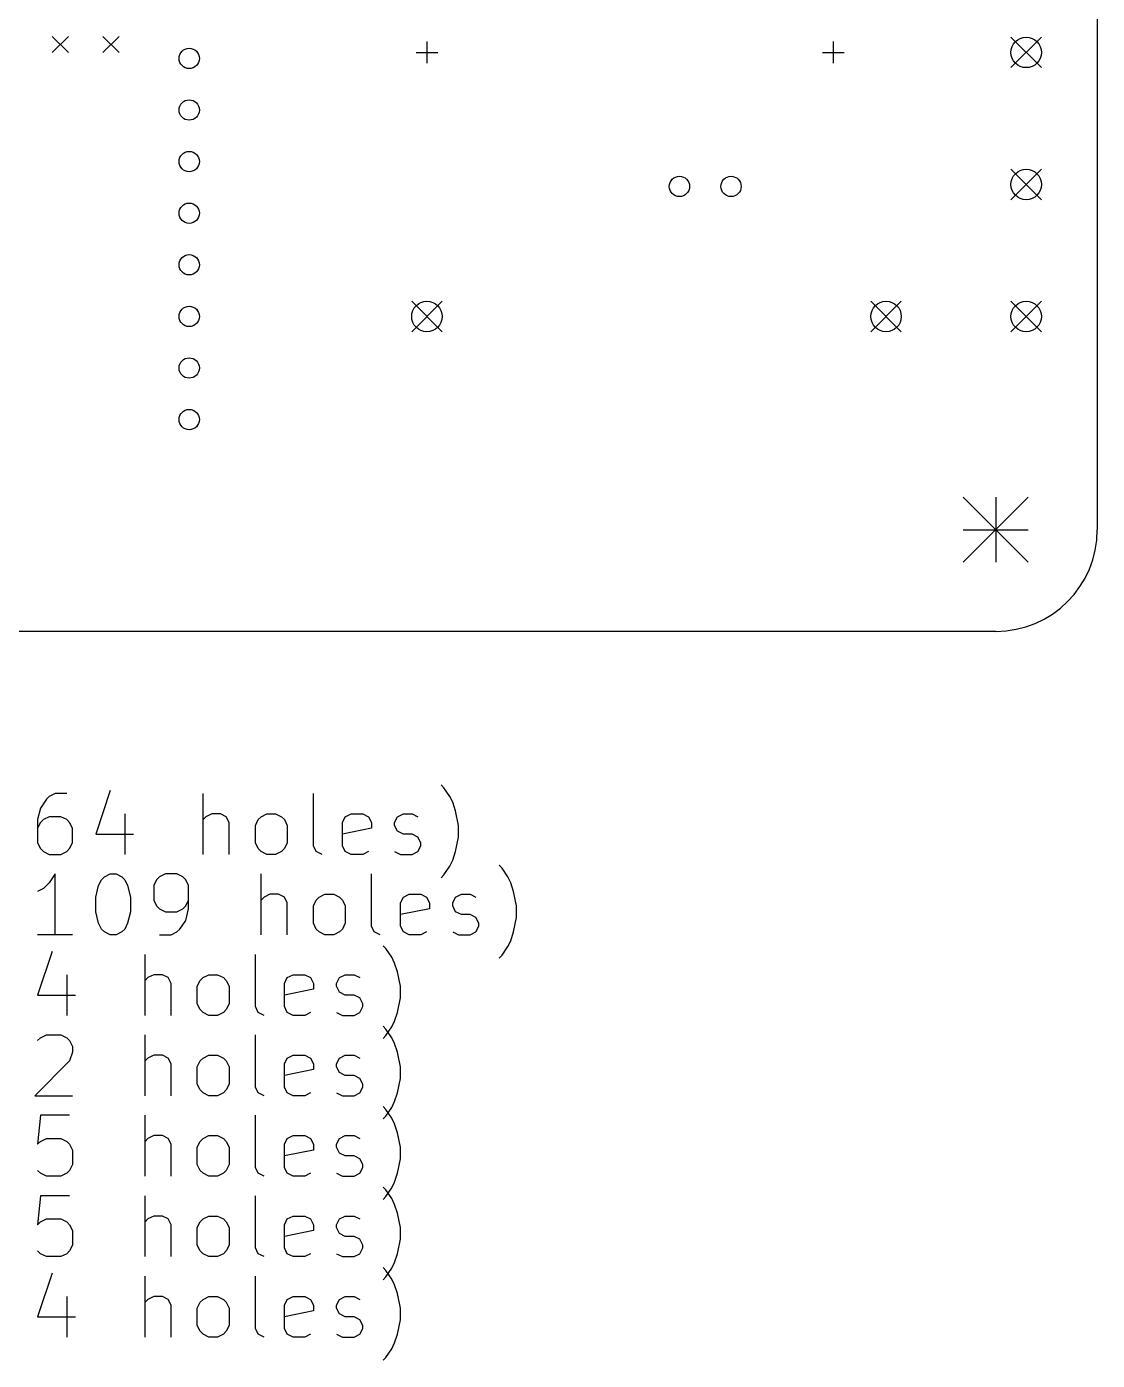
# Model space of a CAD drawing. Extents: x 56 to 159, y -183 to -54.
# Drawn here: x 106.3 to 159, y -182.9 to -117.2 of the extents above; entities that cross this region are included whole.
import ezdxf

# ---------------------------------------------------------------- set-up
doc = ezdxf.new("R2010")
doc.units = 0
doc.layers.add('BLACK', color=7, linetype='CONTINUOUS')

msp = doc.modelspace()

# ---------------------------------------------------------------- linework, layer by layer
at = {"layer": 'BLACK', "linetype": 'CONTINUOUS'}
for p, q in [((159, -58.5), (159, -142)), ((107.55, -117.71), (108.35, -118.51)), ((108.35, -117.71), (107.55, -118.51)), ((110.05, -117.71), (110.85, -118.51)), ((110.85, -117.71), (110.05, -118.51)), ((126, -117.967), (126, -119.033)), ((146, -117.967), (146, -119.033)), ((154.75, -117.75), (156.25, -119.25)), ((156.25, -117.75), (154.75, -119.25)), ((125.467, -118.5), (126.533, -118.5)), ((145.467, -118.5), (146.533, -118.5)), ((154.75, -124.25), (156.25, -125.75)), ((156.25, -124.25), (154.75, -125.75)), ((125.25, -130.75), (126.75, -132.25)), ((126.75, -130.75), (125.25, -132.25)), ((147.85, -130.75), (149.35, -132.25)), ((149.35, -130.75), (147.85, -132.25)), ((154.75, -130.75), (156.25, -132.25)), ((156.25, -130.75), (154.75, -132.25)), ((152.4, -140.4), (155.6, -143.6)), ((155.6, -140.4), (152.4, -143.6)), ((154, -140.4), (154, -143.6)), ((152.4, -142), (155.6, -142)), ((154, -147), (64, -147)), ((110.411, -154.839), (109.696, -156.982)), ((126.839, -154.696), (126.696, -154.554)), ((127.125, -155.125), (126.839, -154.696)), ((107.268, -155.268), (106.982, -155.696)), ((107.411, -155.125), (107.268, -155.268)), ((107.696, -154.982), (107.411, -155.125)), ((108.268, -154.982), (107.696, -154.982)), ((114.982, -157.982), (114.982, -154.982)), ((120.411, -157.554), (120.411, -154.982)), ((127.268, -155.411), (127.125, -155.125)), ((127.411, -155.839), (127.268, -155.411)), ((106.982, -155.696), (106.839, -156.268)), ((107.411, -156.125), (107.125, -156.268)), ((107.982, -156.125), (107.411, -156.125)), ((108.268, -156.268), (107.982, -156.125)), ((111.125, -155.982), (111.125, -157.982)), ((115.125, -156.125), (114.982, -156.268)), ((115.411, -155.982), (115.125, -156.125)), ((115.839, -155.982), (115.411, -155.982)), ((116.125, -156.125), (115.839, -155.982)), ((116.268, -156.411), (116.125, -156.125)), ((117.696, -156.268), (117.839, -156.125)), ((117.839, -156.125), (118.125, -155.982)), ((118.125, -155.982), (118.554, -155.982)), ((118.554, -155.982), (118.839, -156.125)), ((118.839, -156.125), (118.982, -156.268)), ((121.839, -156.411), (121.982, -156.125)), ((121.982, -156.125), (122.268, -155.982)), ((122.268, -155.982), (122.839, -155.982)), ((122.839, -155.982), (123.125, -156.125)), ((123.125, -156.125), (123.268, -156.411)), ((124.411, -156.411), (124.554, -156.125)), ((124.554, -156.125), (124.839, -155.982)), ((124.839, -155.982), (125.268, -155.982)), ((125.268, -155.982), (125.554, -156.125)), ((127.554, -156.554), (127.411, -155.839)), ((106.839, -156.268), (106.839, -157.411)), ((106.982, -156.411), (106.839, -156.696)), ((107.125, -156.268), (106.982, -156.411)), ((108.411, -156.411), (108.268, -156.268)), ((108.554, -156.696), (108.411, -156.411)), ((108.554, -157.411), (108.554, -156.696)), ((116.268, -157.982), (116.268, -156.411)), ((117.554, -156.554), (117.696, -156.268)), ((117.554, -157.411), (117.554, -156.554)), ((118.982, -156.268), (119.125, -156.554)), ((119.125, -156.554), (119.125, -157.411)), ((121.839, -157.554), (121.839, -156.411)), ((123.268, -156.696), (121.839, -156.982)), ((123.268, -156.411), (123.268, -156.696)), ((124.411, -156.554), (124.411, -156.411)), ((124.554, -156.839), (124.411, -156.554)), ((124.839, -156.982), (124.554, -156.839)), ((127.554, -157.125), (127.554, -156.554)), ((106.839, -157.411), (106.982, -157.696)), ((108.411, -157.696), (108.554, -157.411)), ((109.696, -156.982), (111.554, -156.982)), ((117.696, -157.696), (117.554, -157.411)), ((119.125, -157.411), (118.982, -157.696)), ((120.554, -157.839), (120.411, -157.554)), ((121.982, -157.839), (121.839, -157.554)), ((125.268, -156.982), (124.839, -156.982)), ((125.554, -157.125), (125.268, -156.982)), ((125.696, -157.411), (125.554, -157.125)), ((125.554, -157.839), (125.696, -157.554)), ((125.696, -157.554), (125.696, -157.411)), ((127.411, -157.839), (127.554, -157.125)), ((106.982, -157.696), (107.125, -157.839)), ((107.125, -157.839), (107.411, -157.982)), ((107.411, -157.982), (107.982, -157.982)), ((107.982, -157.982), (108.268, -157.839)), ((108.268, -157.839), (108.411, -157.696)), ((117.839, -157.839), (117.696, -157.696)), ((118.125, -157.982), (117.839, -157.839)), ((118.554, -157.982), (118.125, -157.982)), ((118.839, -157.839), (118.554, -157.982)), ((118.982, -157.696), (118.839, -157.839)), ((120.839, -157.982), (120.554, -157.839)), ((122.268, -157.982), (121.982, -157.839)), ((122.839, -157.982), (122.268, -157.982)), ((123.125, -157.839), (122.839, -157.982)), ((124.411, -157.839), (124.696, -157.982)), ((124.696, -157.982), (125.268, -157.982)), ((125.268, -157.982), (125.554, -157.839)), ((127.268, -158.268), (127.411, -157.839)), ((126.839, -158.982), (127.125, -158.554)), ((127.125, -158.554), (127.268, -158.268)), ((129.696, -158.656), (129.554, -158.514)), ((129.982, -159.085), (129.696, -158.656)), ((107.411, -159.371), (107.125, -159.656)), ((107.696, -158.942), (107.411, -159.371)), ((107.696, -161.942), (107.696, -158.942)), ((109.696, -160.085), (109.839, -159.514)), ((109.839, -159.514), (109.982, -159.228)), ((109.982, -159.228), (110.125, -159.085)), ((110.125, -159.085), (110.411, -158.942)), ((110.411, -158.942), (110.696, -158.942)), ((110.696, -158.942), (110.982, -159.085)), ((110.982, -159.085), (111.125, -159.228)), ((111.125, -159.228), (111.268, -159.514)), ((111.268, -159.514), (111.411, -160.085)), ((112.696, -159.228), (112.554, -159.514)), ((112.554, -159.514), (112.554, -160.228)), ((112.839, -159.085), (112.696, -159.228)), ((113.125, -158.942), (112.839, -159.085)), ((113.696, -158.942), (113.125, -158.942)), ((113.982, -159.085), (113.696, -158.942)), ((114.125, -159.228), (113.982, -159.085)), ((114.268, -159.514), (114.125, -159.228)), ((114.268, -160.656), (114.268, -159.514)), ((117.839, -161.942), (117.839, -158.942)), ((123.268, -161.514), (123.268, -158.942)), ((126.696, -159.125), (126.839, -158.982)), ((130.125, -159.371), (129.982, -159.085)), ((130.268, -159.799), (130.125, -159.371)), ((107.125, -159.656), (106.839, -159.799)), ((109.696, -160.799), (109.696, -160.085)), ((111.411, -160.085), (111.411, -160.799)), ((117.982, -160.085), (117.839, -160.228)), ((118.268, -159.942), (117.982, -160.085)), ((118.696, -159.942), (118.268, -159.942)), ((118.982, -160.085), (118.696, -159.942)), ((119.125, -160.371), (118.982, -160.085)), ((120.554, -160.228), (120.696, -160.085)), ((120.696, -160.085), (120.982, -159.942)), ((120.982, -159.942), (121.411, -159.942)), ((121.411, -159.942), (121.696, -160.085)), ((121.696, -160.085), (121.839, -160.228)), ((124.696, -160.371), (124.839, -160.085)), ((124.839, -160.085), (125.125, -159.942)), ((125.125, -159.942), (125.696, -159.942)), ((125.696, -159.942), (125.982, -160.085)), ((125.982, -160.085), (126.125, -160.371)), ((127.268, -160.371), (127.411, -160.085)), ((127.411, -160.085), (127.696, -159.942)), ((127.696, -159.942), (128.125, -159.942)), ((128.125, -159.942), (128.411, -160.085)), ((130.411, -160.514), (130.268, -159.799)), ((109.839, -161.371), (109.696, -160.799)), ((111.411, -160.799), (111.268, -161.371)), ((112.554, -160.228), (112.696, -160.514)), ((112.696, -160.514), (112.839, -160.656)), ((112.839, -160.656), (113.125, -160.799)), ((113.125, -160.799), (113.696, -160.799)), ((113.696, -160.799), (113.982, -160.656)), ((113.982, -160.656), (114.125, -160.514)), ((114.125, -160.514), (114.268, -160.228)), ((114.125, -161.228), (114.268, -160.656)), ((119.125, -161.942), (119.125, -160.371)), ((120.411, -160.514), (120.554, -160.228)), ((120.411, -161.371), (120.411, -160.514)), ((121.839, -160.228), (121.982, -160.514)), ((121.982, -160.514), (121.982, -161.371)), ((124.696, -161.514), (124.696, -160.371)), ((126.125, -160.656), (124.696, -160.942)), ((126.125, -160.371), (126.125, -160.656)), ((127.268, -160.514), (127.268, -160.371)), ((127.411, -160.799), (127.268, -160.514)), ((127.696, -160.942), (127.411, -160.799)), ((130.411, -161.085), (130.411, -160.514)), ((109.982, -161.656), (109.839, -161.371)), ((111.268, -161.371), (111.125, -161.656)), ((113.839, -161.656), (114.125, -161.228)), ((120.554, -161.656), (120.411, -161.371)), ((121.982, -161.371), (121.839, -161.656)), ((128.125, -160.942), (127.696, -160.942)), ((128.411, -161.085), (128.125, -160.942)), ((128.554, -161.371), (128.411, -161.085)), ((128.554, -161.514), (128.554, -161.371)), ((130.268, -161.799), (130.411, -161.085)), ((108.554, -161.942), (106.839, -161.942)), ((110.125, -161.799), (109.982, -161.656)), ((110.411, -161.942), (110.125, -161.799)), ((110.696, -161.942), (110.411, -161.942)), ((110.982, -161.799), (110.696, -161.942)), ((111.125, -161.656), (110.982, -161.799)), ((112.839, -161.942), (113.411, -161.942)), ((113.411, -161.942), (113.696, -161.799)), ((113.696, -161.799), (113.839, -161.656)), ((120.696, -161.799), (120.554, -161.656)), ((120.982, -161.942), (120.696, -161.799)), ((121.411, -161.942), (120.982, -161.942)), ((121.696, -161.799), (121.411, -161.942)), ((121.839, -161.656), (121.696, -161.799)), ((123.411, -161.799), (123.268, -161.514)), ((123.696, -161.942), (123.411, -161.799)), ((124.839, -161.799), (124.696, -161.514)), ((125.125, -161.942), (124.839, -161.799)), ((125.696, -161.942), (125.125, -161.942)), ((125.982, -161.799), (125.696, -161.942)), ((127.268, -161.799), (127.554, -161.942)), ((127.554, -161.942), (128.125, -161.942)), ((128.125, -161.942), (128.411, -161.799)), ((128.411, -161.799), (128.554, -161.514)), ((130.125, -162.228), (130.268, -161.799)), ((107.554, -162.759), (106.839, -164.902)), ((123.982, -162.616), (123.839, -162.474)), ((124.268, -163.045), (123.982, -162.616)), ((129.696, -162.942), (129.982, -162.514)), ((129.982, -162.514), (130.125, -162.228)), ((112.125, -165.902), (112.125, -162.902)), ((117.554, -165.474), (117.554, -162.902)), ((124.411, -163.331), (124.268, -163.045)), ((124.554, -163.759), (124.411, -163.331)), ((129.554, -163.085), (129.696, -162.942)), ((108.268, -163.902), (108.268, -165.902)), ((112.268, -164.045), (112.125, -164.188)), ((112.554, -163.902), (112.268, -164.045)), ((112.982, -163.902), (112.554, -163.902)), ((113.268, -164.045), (112.982, -163.902)), ((113.411, -164.331), (113.268, -164.045)), ((114.839, -164.188), (114.982, -164.045)), ((114.982, -164.045), (115.268, -163.902)), ((115.268, -163.902), (115.696, -163.902)), ((115.696, -163.902), (115.982, -164.045)), ((115.982, -164.045), (116.125, -164.188)), ((118.982, -164.331), (119.125, -164.045)), ((119.125, -164.045), (119.411, -163.902)), ((119.411, -163.902), (119.982, -163.902)), ((119.982, -163.902), (120.268, -164.045)), ((120.268, -164.045), (120.411, -164.331)), ((121.554, -164.331), (121.696, -164.045)), ((121.696, -164.045), (121.982, -163.902)), ((121.982, -163.902), (122.411, -163.902)), ((122.411, -163.902), (122.696, -164.045)), ((124.696, -164.474), (124.554, -163.759)), ((113.411, -165.902), (113.411, -164.331)), ((114.696, -164.474), (114.839, -164.188)), ((114.696, -165.331), (114.696, -164.474)), ((116.125, -164.188), (116.268, -164.474)), ((116.268, -164.474), (116.268, -165.331)), ((118.982, -165.474), (118.982, -164.331)), ((120.411, -164.616), (118.982, -164.902)), ((120.411, -164.331), (120.411, -164.616)), ((121.554, -164.474), (121.554, -164.331)), ((121.696, -164.759), (121.554, -164.474)), ((121.982, -164.902), (121.696, -164.759)), ((124.696, -165.045), (124.696, -164.474)), ((106.839, -164.902), (108.696, -164.902)), ((114.839, -165.616), (114.696, -165.331)), ((116.268, -165.331), (116.125, -165.616)), ((122.411, -164.902), (121.982, -164.902)), ((122.696, -165.045), (122.411, -164.902)), ((122.839, -165.331), (122.696, -165.045)), ((122.839, -165.474), (122.839, -165.331)), ((124.554, -165.759), (124.696, -165.045)), ((114.982, -165.759), (114.839, -165.616)), ((115.268, -165.902), (114.982, -165.759)), ((115.696, -165.902), (115.268, -165.902)), ((115.982, -165.759), (115.696, -165.902)), ((116.125, -165.616), (115.982, -165.759)), ((117.696, -165.759), (117.554, -165.474)), ((117.982, -165.902), (117.696, -165.759)), ((119.125, -165.759), (118.982, -165.474)), ((119.411, -165.902), (119.125, -165.759)), ((119.982, -165.902), (119.411, -165.902)), ((120.268, -165.759), (119.982, -165.902)), ((121.554, -165.759), (121.839, -165.902)), ((121.839, -165.902), (122.411, -165.902)), ((122.411, -165.902), (122.696, -165.759)), ((122.696, -165.759), (122.839, -165.474)), ((124.411, -166.188), (124.554, -165.759)), ((123.982, -166.576), (123.839, -166.434)), ((123.982, -166.902), (124.268, -166.474)), ((124.268, -167.005), (123.982, -166.576)), ((124.268, -166.474), (124.411, -166.188)), ((106.839, -167.148), (106.982, -167.005)), ((106.982, -167.005), (107.268, -166.862)), ((107.268, -166.862), (107.982, -166.862)), ((107.982, -166.862), (108.268, -167.005)), ((108.268, -167.005), (108.411, -167.148)), ((108.411, -167.148), (108.554, -167.434)), ((112.125, -169.862), (112.125, -166.862)), ((117.554, -169.434), (117.554, -166.862)), ((123.839, -167.045), (123.982, -166.902)), ((124.411, -167.291), (124.268, -167.005)), ((124.554, -167.719), (124.411, -167.291)), ((108.554, -167.719), (108.411, -168.148)), ((108.554, -167.434), (108.554, -167.719)), ((112.268, -168.005), (112.125, -168.148)), ((112.554, -167.862), (112.268, -168.005)), ((112.982, -167.862), (112.554, -167.862)), ((113.268, -168.005), (112.982, -167.862)), ((113.411, -168.291), (113.268, -168.005)), ((114.839, -168.148), (114.982, -168.005)), ((114.982, -168.005), (115.268, -167.862)), ((115.268, -167.862), (115.696, -167.862)), ((115.696, -167.862), (115.982, -168.005)), ((115.982, -168.005), (116.125, -168.148)), ((118.982, -168.291), (119.125, -168.005)), ((119.125, -168.005), (119.411, -167.862)), ((119.411, -167.862), (119.982, -167.862)), ((119.982, -167.862), (120.268, -168.005)), ((120.268, -168.005), (120.411, -168.291)), ((121.554, -168.291), (121.696, -168.005)), ((121.696, -168.005), (121.982, -167.862)), ((121.982, -167.862), (122.411, -167.862)), ((122.411, -167.862), (122.696, -168.005)), ((124.696, -168.434), (124.554, -167.719)), ((108.411, -168.148), (106.696, -169.862)), ((113.411, -169.862), (113.411, -168.291)), ((114.696, -168.434), (114.839, -168.148)), ((114.696, -169.291), (114.696, -168.434)), ((116.125, -168.148), (116.268, -168.434)), ((116.268, -168.434), (116.268, -169.291)), ((118.982, -169.434), (118.982, -168.291)), ((120.411, -168.576), (118.982, -168.862)), ((120.411, -168.291), (120.411, -168.576)), ((121.554, -168.434), (121.554, -168.291)), ((121.696, -168.719), (121.554, -168.434)), ((121.982, -168.862), (121.696, -168.719)), ((124.696, -169.005), (124.696, -168.434)), ((114.839, -169.576), (114.696, -169.291)), ((116.268, -169.291), (116.125, -169.576)), ((122.411, -168.862), (121.982, -168.862)), ((122.696, -169.005), (122.411, -168.862)), ((122.839, -169.291), (122.696, -169.005)), ((122.839, -169.434), (122.839, -169.291)), ((124.554, -169.719), (124.696, -169.005)), ((106.696, -169.862), (108.554, -169.862)), ((114.982, -169.719), (114.839, -169.576)), ((115.268, -169.862), (114.982, -169.719)), ((115.696, -169.862), (115.268, -169.862)), ((115.982, -169.719), (115.696, -169.862)), ((116.125, -169.576), (115.982, -169.719)), ((117.696, -169.719), (117.554, -169.434)), ((117.982, -169.862), (117.696, -169.719)), ((119.125, -169.719), (118.982, -169.434)), ((119.411, -169.862), (119.125, -169.719)), ((119.982, -169.862), (119.411, -169.862)), ((120.268, -169.719), (119.982, -169.862)), ((121.554, -169.719), (121.839, -169.862)), ((121.839, -169.862), (122.411, -169.862)), ((122.411, -169.862), (122.696, -169.719)), ((122.696, -169.719), (122.839, -169.434)), ((124.411, -170.148), (124.554, -169.719)), ((123.982, -170.536), (123.839, -170.394)), ((123.982, -170.862), (124.268, -170.434)), ((124.268, -170.965), (123.982, -170.536)), ((124.268, -170.434), (124.411, -170.148)), ((106.982, -170.822), (106.839, -172.251)), ((108.411, -170.822), (106.982, -170.822)), ((112.125, -173.822), (112.125, -170.822)), ((117.554, -173.394), (117.554, -170.822)), ((123.839, -171.005), (123.982, -170.862)), ((124.411, -171.251), (124.268, -170.965)), ((124.554, -171.679), (124.411, -171.251)), ((106.982, -172.108), (107.268, -171.965)), ((107.268, -171.965), (107.982, -171.965)), ((107.982, -171.965), (108.268, -172.108)), ((112.268, -171.965), (112.125, -172.108)), ((112.554, -171.822), (112.268, -171.965)), ((112.982, -171.822), (112.554, -171.822)), ((113.268, -171.965), (112.982, -171.822)), ((113.411, -172.251), (113.268, -171.965)), ((114.839, -172.108), (114.982, -171.965)), ((114.982, -171.965), (115.268, -171.822)), ((115.268, -171.822), (115.696, -171.822)), ((115.696, -171.822), (115.982, -171.965)), ((115.982, -171.965), (116.125, -172.108)), ((118.982, -172.251), (119.125, -171.965)), ((119.125, -171.965), (119.411, -171.822)), ((119.411, -171.822), (119.982, -171.822)), ((119.982, -171.822), (120.268, -171.965)), ((120.268, -171.965), (120.411, -172.251)), ((121.554, -172.251), (121.696, -171.965)), ((121.696, -171.965), (121.982, -171.822)), ((121.982, -171.822), (122.411, -171.822)), ((122.411, -171.822), (122.696, -171.965)), ((124.696, -172.394), (124.554, -171.679)), ((106.839, -172.251), (106.982, -172.108)), ((108.268, -172.108), (108.411, -172.251)), ((108.411, -172.251), (108.554, -172.536)), ((108.554, -172.536), (108.554, -173.251)), ((113.411, -173.822), (113.411, -172.251)), ((114.696, -172.394), (114.839, -172.108)), ((114.696, -173.251), (114.696, -172.394)), ((116.125, -172.108), (116.268, -172.394)), ((116.268, -172.394), (116.268, -173.251)), ((118.982, -173.394), (118.982, -172.251)), ((120.411, -172.536), (118.982, -172.822)), ((120.411, -172.251), (120.411, -172.536)), ((121.554, -172.394), (121.554, -172.251)), ((121.696, -172.679), (121.554, -172.394)), ((124.696, -172.965), (124.696, -172.394)), ((108.554, -173.251), (108.411, -173.536)), ((114.839, -173.536), (114.696, -173.251)), ((116.268, -173.251), (116.125, -173.536)), ((121.982, -172.822), (121.696, -172.679)), ((122.411, -172.822), (121.982, -172.822)), ((122.696, -172.965), (122.411, -172.822)), ((122.839, -173.251), (122.696, -172.965)), ((122.839, -173.394), (122.839, -173.251)), ((124.554, -173.679), (124.696, -172.965)), ((106.982, -173.679), (106.839, -173.536)), ((107.268, -173.822), (106.982, -173.679)), ((107.982, -173.822), (107.268, -173.822)), ((108.268, -173.679), (107.982, -173.822)), ((108.411, -173.536), (108.268, -173.679)), ((114.982, -173.679), (114.839, -173.536)), ((115.268, -173.822), (114.982, -173.679)), ((115.696, -173.822), (115.268, -173.822)), ((115.982, -173.679), (115.696, -173.822)), ((116.125, -173.536), (115.982, -173.679)), ((117.696, -173.679), (117.554, -173.394)), ((117.982, -173.822), (117.696, -173.679)), ((119.125, -173.679), (118.982, -173.394)), ((119.411, -173.822), (119.125, -173.679)), ((119.982, -173.822), (119.411, -173.822)), ((120.268, -173.679), (119.982, -173.822)), ((121.554, -173.679), (121.839, -173.822)), ((121.839, -173.822), (122.411, -173.822)), ((122.411, -173.822), (122.696, -173.679)), ((122.696, -173.679), (122.839, -173.394)), ((124.411, -174.108), (124.554, -173.679)), ((123.982, -174.496), (123.839, -174.354)), ((123.982, -174.822), (124.268, -174.394)), ((124.268, -174.925), (123.982, -174.496)), ((124.268, -174.394), (124.411, -174.108)), ((106.982, -174.782), (106.839, -176.211)), ((108.411, -174.782), (106.982, -174.782)), ((112.125, -177.782), (112.125, -174.782)), ((117.554, -177.354), (117.554, -174.782)), ((123.839, -174.965), (123.982, -174.822)), ((124.411, -175.211), (124.268, -174.925)), ((124.554, -175.639), (124.411, -175.211)), ((106.982, -176.068), (107.268, -175.925)), ((107.268, -175.925), (107.982, -175.925)), ((107.982, -175.925), (108.268, -176.068)), ((112.268, -175.925), (112.125, -176.068)), ((112.554, -175.782), (112.268, -175.925)), ((112.982, -175.782), (112.554, -175.782)), ((113.268, -175.925), (112.982, -175.782)), ((113.411, -176.211), (113.268, -175.925)), ((114.839, -176.068), (114.982, -175.925)), ((114.982, -175.925), (115.268, -175.782)), ((115.268, -175.782), (115.696, -175.782)), ((115.696, -175.782), (115.982, -175.925)), ((115.982, -175.925), (116.125, -176.068)), ((118.982, -176.211), (119.125, -175.925)), ((119.125, -175.925), (119.411, -175.782)), ((119.411, -175.782), (119.982, -175.782)), ((119.982, -175.782), (120.268, -175.925)), ((120.268, -175.925), (120.411, -176.211)), ((121.554, -176.211), (121.696, -175.925)), ((121.696, -175.925), (121.982, -175.782)), ((121.982, -175.782), (122.411, -175.782)), ((122.411, -175.782), (122.696, -175.925)), ((124.696, -176.354), (124.554, -175.639)), ((106.839, -176.211), (106.982, -176.068)), ((108.268, -176.068), (108.411, -176.211)), ((108.411, -176.211), (108.554, -176.496)), ((108.554, -176.496), (108.554, -177.211)), ((113.411, -177.782), (113.411, -176.211)), ((114.696, -176.354), (114.839, -176.068)), ((114.696, -177.211), (114.696, -176.354)), ((116.125, -176.068), (116.268, -176.354)), ((116.268, -176.354), (116.268, -177.211)), ((118.982, -177.354), (118.982, -176.211)), ((120.411, -176.496), (118.982, -176.782)), ((120.411, -176.211), (120.411, -176.496)), ((121.554, -176.354), (121.554, -176.211)), ((121.696, -176.639), (121.554, -176.354)), ((124.696, -176.925), (124.696, -176.354)), ((108.554, -177.211), (108.411, -177.496)), ((114.839, -177.496), (114.696, -177.211)), ((116.268, -177.211), (116.125, -177.496)), ((121.982, -176.782), (121.696, -176.639)), ((122.411, -176.782), (121.982, -176.782)), ((122.696, -176.925), (122.411, -176.782)), ((122.839, -177.211), (122.696, -176.925)), ((122.839, -177.354), (122.839, -177.211)), ((124.554, -177.639), (124.696, -176.925)), ((106.982, -177.639), (106.839, -177.496)), ((107.268, -177.782), (106.982, -177.639)), ((107.982, -177.782), (107.268, -177.782)), ((108.268, -177.639), (107.982, -177.782)), ((108.411, -177.496), (108.268, -177.639)), ((114.982, -177.639), (114.839, -177.496)), ((115.268, -177.782), (114.982, -177.639)), ((115.696, -177.782), (115.268, -177.782)), ((115.982, -177.639), (115.696, -177.782)), ((116.125, -177.496), (115.982, -177.639)), ((117.696, -177.639), (117.554, -177.354)), ((117.982, -177.782), (117.696, -177.639)), ((119.125, -177.639), (118.982, -177.354)), ((119.411, -177.782), (119.125, -177.639)), ((119.982, -177.782), (119.411, -177.782)), ((120.268, -177.639), (119.982, -177.782)), ((121.554, -177.639), (121.839, -177.782)), ((121.839, -177.782), (122.411, -177.782)), ((122.411, -177.782), (122.696, -177.639)), ((122.696, -177.639), (122.839, -177.354)), ((124.411, -178.068), (124.554, -177.639)), ((123.982, -178.456), (123.839, -178.314)), ((123.982, -178.782), (124.268, -178.354)), ((124.268, -178.885), (123.982, -178.456)), ((124.268, -178.354), (124.411, -178.068)), ((107.554, -178.599), (106.839, -180.742)), ((112.125, -181.742), (112.125, -178.742)), ((117.554, -181.314), (117.554, -178.742)), ((123.839, -178.925), (123.982, -178.782)), ((124.411, -179.171), (124.268, -178.885)), ((124.554, -179.599), (124.411, -179.171)), ((108.268, -179.742), (108.268, -181.742)), ((112.268, -179.885), (112.125, -180.028)), ((112.554, -179.742), (112.268, -179.885)), ((112.982, -179.742), (112.554, -179.742)), ((113.268, -179.885), (112.982, -179.742)), ((113.411, -180.171), (113.268, -179.885)), ((114.839, -180.028), (114.982, -179.885)), ((114.982, -179.885), (115.268, -179.742)), ((115.268, -179.742), (115.696, -179.742)), ((115.696, -179.742), (115.982, -179.885)), ((115.982, -179.885), (116.125, -180.028)), ((118.982, -180.171), (119.125, -179.885)), ((119.125, -179.885), (119.411, -179.742)), ((119.411, -179.742), (119.982, -179.742)), ((119.982, -179.742), (120.268, -179.885)), ((120.268, -179.885), (120.411, -180.171)), ((121.554, -180.171), (121.696, -179.885)), ((121.696, -179.885), (121.982, -179.742)), ((121.982, -179.742), (122.411, -179.742)), ((122.411, -179.742), (122.696, -179.885)), ((124.696, -180.314), (124.554, -179.599)), ((113.411, -181.742), (113.411, -180.171)), ((114.696, -180.314), (114.839, -180.028)), ((114.696, -181.171), (114.696, -180.314)), ((116.125, -180.028), (116.268, -180.314)), ((116.268, -180.314), (116.268, -181.171)), ((118.982, -181.314), (118.982, -180.171)), ((120.411, -180.456), (118.982, -180.742)), ((120.411, -180.171), (120.411, -180.456)), ((121.554, -180.314), (121.554, -180.171)), ((121.696, -180.599), (121.554, -180.314)), ((124.696, -180.885), (124.696, -180.314)), ((106.839, -180.742), (108.696, -180.742)), ((114.839, -181.456), (114.696, -181.171)), ((116.268, -181.171), (116.125, -181.456)), ((121.982, -180.742), (121.696, -180.599)), ((122.411, -180.742), (121.982, -180.742)), ((122.696, -180.885), (122.411, -180.742)), ((122.839, -181.171), (122.696, -180.885)), ((122.839, -181.314), (122.839, -181.171)), ((124.554, -181.599), (124.696, -180.885)), ((114.982, -181.599), (114.839, -181.456)), ((115.268, -181.742), (114.982, -181.599)), ((115.696, -181.742), (115.268, -181.742)), ((115.982, -181.599), (115.696, -181.742)), ((116.125, -181.456), (115.982, -181.599)), ((117.696, -181.599), (117.554, -181.314)), ((117.982, -181.742), (117.696, -181.599)), ((119.125, -181.599), (118.982, -181.314)), ((119.411, -181.742), (119.125, -181.599)), ((119.982, -181.742), (119.411, -181.742)), ((120.268, -181.599), (119.982, -181.742)), ((121.554, -181.599), (121.839, -181.742)), ((121.839, -181.742), (122.411, -181.742)), ((122.411, -181.742), (122.696, -181.599)), ((122.696, -181.599), (122.839, -181.314)), ((124.411, -182.028), (124.554, -181.599)), ((123.982, -182.742), (124.268, -182.314)), ((124.268, -182.314), (124.411, -182.028)), ((123.839, -182.885), (123.982, -182.742))]:
    msp.add_line(p, q, dxfattribs=at)
at = {"layer": 'BLACK'}
for centre, radius in [((155.5, -118.5), 0.75), ((114.3, -118.795), 0.5), ((114.3, -121.335), 0.5), ((114.3, -123.875), 0.5), ((138.43, -125.095), 0.5), ((140.97, -125.095), 0.5), ((155.5, -125), 0.75), ((114.3, -126.415), 0.5), ((114.3, -128.955), 0.5), ((114.3, -131.495), 0.5), ((126, -131.5), 0.75), ((148.6, -131.5), 0.75), ((155.5, -131.5), 0.75), ((114.3, -134.035), 0.5), ((114.3, -136.575), 0.5)]:
    msp.add_circle(centre, radius, dxfattribs=at)
msp.add_arc((154, -142), 5, -90, 0, dxfattribs=at)

doc.saveas('drawing.dxf')
